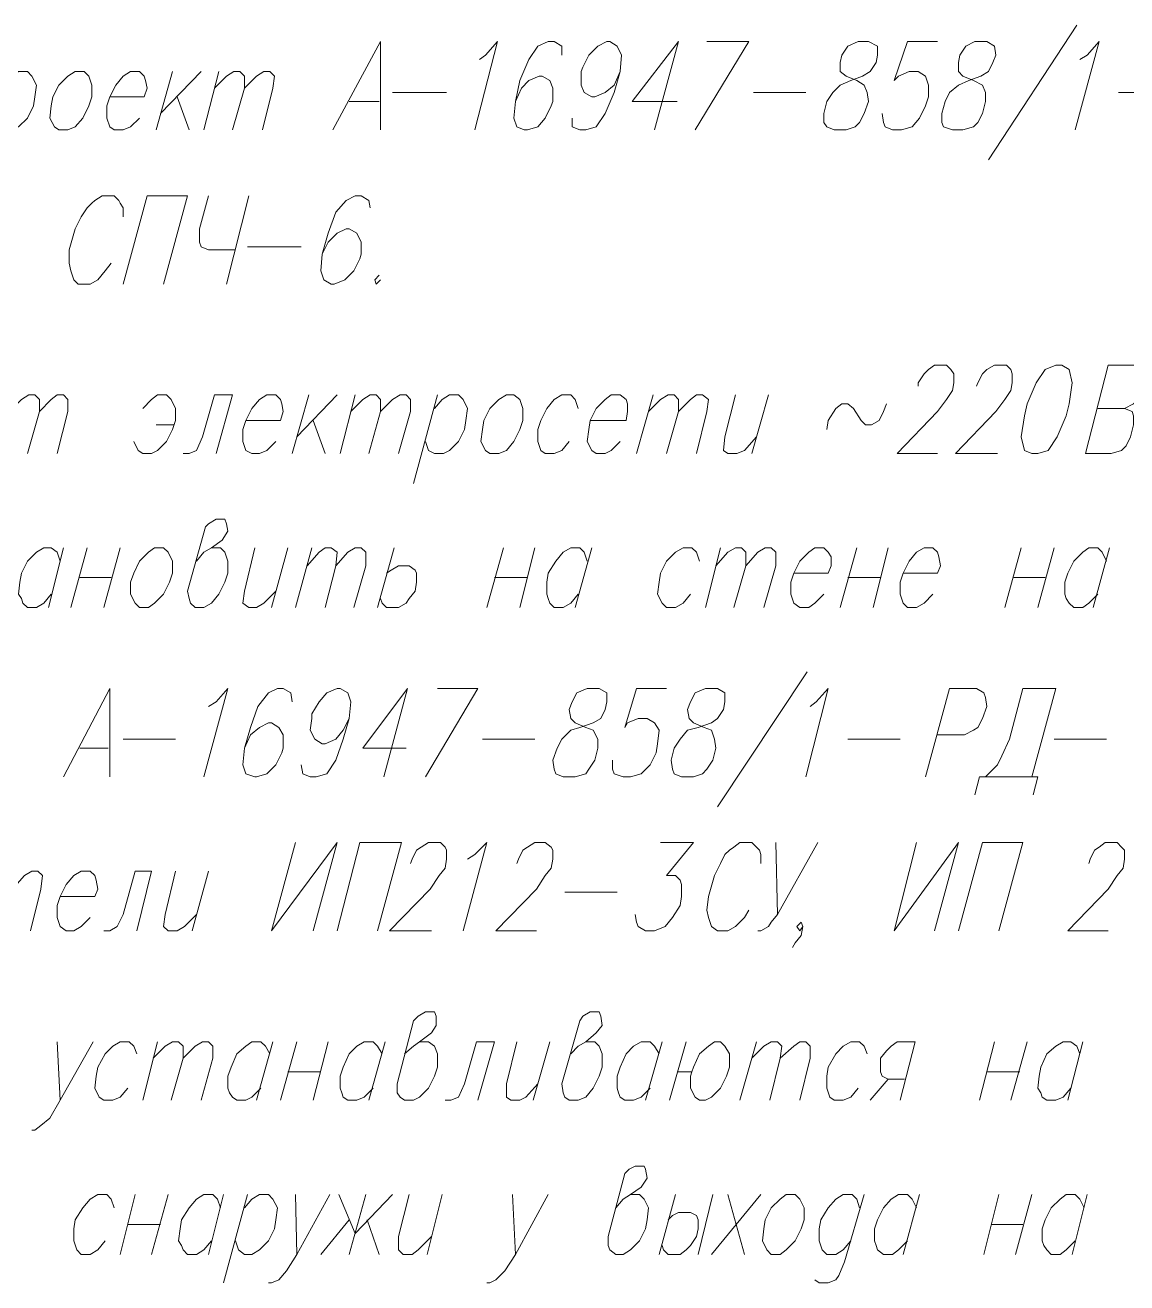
# Model space of a CAD drawing. Header units: millimetres. Extents: x 2185 to 4647, y 1259 to 2456.
# Drawn here: x 4063.25 to 4078.83, y 2366.34 to 2384.13 of the extents above; entities that cross this region are included whole.
import ezdxf

# ---------------------------------------------------------------- set-up
doc = ezdxf.new("R2010")
doc.units = ezdxf.units.MM
doc.layers.add('PDF _текст', color=7, linetype='Continuous')

msp = doc.modelspace()

# ---------------------------------------------------------------- linework, layer by layer
at = {"layer": 'PDF _текст', "lineweight": 20}
for points in [[(4078.117, 2384.126), (4076.869, 2382.221)], [(4067.597, 2382.644), (4068.274, 2383.893), (4068.274, 2382.644)], [(4069.671, 2383.639), (4069.756, 2383.702), (4069.925, 2383.893), (4069.608, 2382.644)], [(4070.836, 2383.702), (4070.836, 2383.829), (4070.73, 2383.893), (4070.645, 2383.893), (4070.497, 2383.829), (4070.37, 2383.639), (4070.243, 2383.343), (4070.179, 2383.046), (4070.158, 2382.813), (4070.201, 2382.686), (4070.306, 2382.644), (4070.349, 2382.644), (4070.497, 2382.686), (4070.603, 2382.813), (4070.687, 2382.983), (4070.709, 2383.046), (4070.709, 2383.237), (4070.666, 2383.343), (4070.56, 2383.406), (4070.518, 2383.406), (4070.37, 2383.343), (4070.264, 2383.237), (4070.179, 2383.046)], [(4071.661, 2383.47), (4071.577, 2383.279), (4071.45, 2383.173), (4071.301, 2383.11), (4071.259, 2383.11), (4071.153, 2383.173), (4071.111, 2383.279), (4071.111, 2383.47), (4071.132, 2383.533), (4071.217, 2383.702), (4071.344, 2383.829), (4071.471, 2383.893), (4071.513, 2383.893), (4071.619, 2383.829), (4071.682, 2383.702), (4071.661, 2383.47), (4071.577, 2383.173), (4071.45, 2382.877), (4071.323, 2382.686), (4071.174, 2382.644), (4071.09, 2382.644), (4070.984, 2382.686), (4070.984, 2382.813)], [(4072.148, 2382.644), (4072.487, 2383.893), (4071.831, 2383.046), (4072.466, 2383.046)], [(4072.889, 2383.893), (4073.482, 2383.893), (4072.72, 2382.644)], [(4076.149, 2383.893), (4075.725, 2383.893), (4075.535, 2383.343), (4075.598, 2383.406), (4075.747, 2383.47), (4075.874, 2383.47), (4075.979, 2383.406), (4076.022, 2383.279), (4076.022, 2383.11), (4075.979, 2382.983), (4075.895, 2382.813), (4075.789, 2382.686), (4075.641, 2382.644), (4075.514, 2382.644), (4075.408, 2382.686), (4075.387, 2382.75), (4075.366, 2382.877)], [(4078.16, 2383.639), (4078.266, 2383.702), (4078.435, 2383.893), (4078.096, 2382.644)], [(4062.94, 2383.279), (4063.067, 2383.406), (4063.152, 2383.47), (4063.279, 2383.47), (4063.342, 2383.406), (4063.406, 2383.279), (4063.385, 2383.11), (4063.363, 2382.983), (4063.279, 2382.813), (4063.152, 2382.686), (4063.067, 2382.644), (4062.94, 2382.644), (4062.876, 2382.686), (4062.813, 2382.813)], [(4064.443, 2383.11), (4064.93, 2383.11), (4064.972, 2383.237), (4064.951, 2383.343), (4064.93, 2383.406), (4064.866, 2383.47), (4064.739, 2383.47), (4064.633, 2383.406), (4064.528, 2383.279), (4064.443, 2383.11), (4064.401, 2382.983), (4064.401, 2382.813), (4064.443, 2382.686), (4064.506, 2382.644), (4064.633, 2382.644), (4064.739, 2382.686), (4064.866, 2382.813)], [(4065.332, 2383.47), (4065.099, 2382.644)], [(4065.734, 2383.47), (4065.163, 2382.877)], [(4065.988, 2383.47), (4065.776, 2382.644)], [(4065.925, 2383.237), (4066.094, 2383.406), (4066.2, 2383.47), (4066.285, 2383.47), (4066.348, 2383.406), (4066.348, 2383.237), (4066.179, 2382.644)], [(4066.348, 2383.237), (4066.517, 2383.406), (4066.623, 2383.47), (4066.708, 2383.47), (4066.771, 2383.406), (4066.75, 2383.237), (4066.602, 2382.644)], [(4065.395, 2383.11), (4065.565, 2382.644)], [(4067.83, 2383.046), (4068.253, 2383.046)], [(4068.444, 2383.173), (4069.206, 2383.173)], [(4073.545, 2383.173), (4074.286, 2383.173)], [(4078.71, 2383.173), (4079.451, 2383.173)], [(4064.633, 2381.416), (4064.633, 2381.543), (4064.591, 2381.607), (4064.57, 2381.649), (4064.506, 2381.713), (4064.337, 2381.713), (4064.231, 2381.649), (4064.189, 2381.607), (4064.125, 2381.543), (4064.041, 2381.416), (4063.956, 2381.247), (4063.871, 2380.951), (4063.871, 2380.76), (4063.893, 2380.654), (4063.935, 2380.527), (4063.998, 2380.464), (4064.168, 2380.464), (4064.274, 2380.527), (4064.379, 2380.654), (4064.464, 2380.76)], [(4064.633, 2380.464), (4064.972, 2381.713), (4065.544, 2381.713), (4065.205, 2380.464)], [(4065.84, 2381.713), (4065.713, 2381.247), (4065.713, 2381.056), (4065.734, 2380.993), (4065.84, 2380.951), (4066.221, 2380.951)], [(4066.412, 2381.713), (4066.094, 2380.464)], [(4068.126, 2381.543), (4068.105, 2381.649), (4067.999, 2381.713), (4067.914, 2381.713), (4067.787, 2381.649), (4067.639, 2381.48), (4067.533, 2381.183), (4067.449, 2380.887), (4067.428, 2380.654), (4067.47, 2380.527), (4067.576, 2380.464), (4067.618, 2380.464), (4067.766, 2380.527), (4067.893, 2380.654), (4067.978, 2380.824), (4067.999, 2380.887), (4067.999, 2381.056), (4067.936, 2381.183), (4067.83, 2381.247), (4067.787, 2381.247), (4067.66, 2381.183), (4067.533, 2381.056), (4067.449, 2380.887)], [(4066.39, 2380.993), (4067.152, 2380.993)], [(4068.253, 2380.591), (4068.19, 2380.527), (4068.211, 2380.464), (4068.274, 2380.527)], [(4075.874, 2379.024), (4075.874, 2379.067), (4075.958, 2379.194), (4076.022, 2379.257), (4076.106, 2379.321), (4076.276, 2379.321), (4076.339, 2379.257), (4076.382, 2379.194), (4076.382, 2379.067), (4076.36, 2378.961), (4076.276, 2378.834), (4076.149, 2378.664), (4075.577, 2378.072), (4076.149, 2378.072)], [(4076.699, 2379.024), (4076.72, 2379.067), (4076.784, 2379.194), (4076.847, 2379.257), (4076.953, 2379.321), (4077.123, 2379.321), (4077.186, 2379.257), (4077.207, 2379.194), (4077.207, 2379.067), (4077.186, 2378.961), (4077.101, 2378.834), (4076.974, 2378.664), (4076.403, 2378.072), (4076.996, 2378.072)], [(4078.795, 2378.707), (4078.922, 2378.77), (4078.985, 2378.834), (4079.049, 2378.961), (4079.091, 2379.067), (4079.091, 2379.194), (4079.049, 2379.257), (4078.943, 2379.321), (4078.562, 2379.321), (4078.244, 2378.072), (4078.604, 2378.072), (4078.752, 2378.114), (4078.816, 2378.178), (4078.879, 2378.305), (4078.922, 2378.474), (4078.922, 2378.601), (4078.901, 2378.664), (4078.795, 2378.707), (4078.414, 2378.707)], [(4063.025, 2378.664), (4063.194, 2378.834), (4063.3, 2378.897), (4063.385, 2378.897), (4063.448, 2378.834), (4063.448, 2378.664), (4063.279, 2378.072)], [(4063.448, 2378.664), (4063.617, 2378.834), (4063.702, 2378.897), (4063.787, 2378.897), (4063.85, 2378.834), (4063.85, 2378.664), (4063.702, 2378.072)], [(4064.909, 2378.707), (4065.036, 2378.834), (4065.12, 2378.897), (4065.247, 2378.897), (4065.311, 2378.834), (4065.374, 2378.707), (4065.374, 2378.537), (4065.332, 2378.41), (4065.247, 2378.241), (4065.12, 2378.114), (4065.036, 2378.072), (4064.909, 2378.072), (4064.845, 2378.114), (4064.782, 2378.241)], [(4065.946, 2378.072), (4066.179, 2378.897), (4065.925, 2378.897), (4065.755, 2378.305), (4065.671, 2378.114), (4065.565, 2378.072), (4065.48, 2378.072)], [(4066.369, 2378.537), (4066.856, 2378.537), (4066.898, 2378.664), (4066.877, 2378.77), (4066.856, 2378.834), (4066.793, 2378.897), (4066.666, 2378.897), (4066.56, 2378.834), (4066.454, 2378.707), (4066.369, 2378.537), (4066.327, 2378.41), (4066.327, 2378.241), (4066.369, 2378.114), (4066.454, 2378.072), (4066.56, 2378.072), (4066.666, 2378.114), (4066.793, 2378.241)], [(4067.258, 2378.897), (4067.025, 2378.072)], [(4067.66, 2378.897), (4067.089, 2378.305)], [(4067.914, 2378.897), (4067.703, 2378.072)], [(4067.851, 2378.664), (4068.02, 2378.834), (4068.126, 2378.897), (4068.211, 2378.897), (4068.274, 2378.834), (4068.274, 2378.664), (4068.105, 2378.072)], [(4068.274, 2378.664), (4068.444, 2378.834), (4068.549, 2378.897), (4068.634, 2378.897), (4068.698, 2378.834), (4068.698, 2378.664), (4068.528, 2378.072)], [(4069.079, 2378.897), (4068.74, 2377.648)], [(4069.036, 2378.707), (4069.142, 2378.834), (4069.248, 2378.897), (4069.375, 2378.897), (4069.439, 2378.834), (4069.502, 2378.707), (4069.481, 2378.537), (4069.46, 2378.41), (4069.375, 2378.241), (4069.248, 2378.114), (4069.163, 2378.072), (4069.036, 2378.072), (4068.952, 2378.114), (4068.909, 2378.241)], [(4071.068, 2378.707), (4071.026, 2378.834), (4070.963, 2378.897), (4070.836, 2378.897), (4070.73, 2378.834), (4070.624, 2378.707), (4070.539, 2378.537), (4070.497, 2378.41), (4070.497, 2378.241), (4070.539, 2378.114), (4070.603, 2378.072), (4070.73, 2378.072), (4070.836, 2378.114), (4070.941, 2378.241)], [(4071.238, 2378.537), (4071.746, 2378.537), (4071.767, 2378.664), (4071.767, 2378.77), (4071.746, 2378.834), (4071.661, 2378.897), (4071.534, 2378.897), (4071.45, 2378.834), (4071.323, 2378.707), (4071.238, 2378.537), (4071.217, 2378.41), (4071.195, 2378.241), (4071.259, 2378.114), (4071.323, 2378.072), (4071.45, 2378.072), (4071.534, 2378.114), (4071.661, 2378.241)], [(4072.127, 2378.897), (4071.894, 2378.072)], [(4072.063, 2378.664), (4072.233, 2378.834), (4072.339, 2378.897), (4072.423, 2378.897), (4072.487, 2378.834), (4072.487, 2378.664), (4072.317, 2378.072)], [(4072.487, 2378.664), (4072.656, 2378.834), (4072.741, 2378.897), (4072.825, 2378.897), (4072.91, 2378.834), (4072.889, 2378.664), (4072.741, 2378.072)], [(4073.291, 2378.897), (4073.143, 2378.305), (4073.122, 2378.114), (4073.185, 2378.072), (4073.312, 2378.072), (4073.418, 2378.114), (4073.587, 2378.305)], [(4073.757, 2378.897), (4073.524, 2378.072)], [(4074.582, 2378.41), (4074.604, 2378.537), (4074.709, 2378.707), (4074.794, 2378.77), (4074.879, 2378.77), (4074.963, 2378.707), (4075.069, 2378.537), (4075.133, 2378.474), (4075.217, 2378.474), (4075.323, 2378.537), (4075.387, 2378.664), (4075.429, 2378.77)], [(4065.353, 2378.474), (4065.099, 2378.474)], [(4067.322, 2378.537), (4067.491, 2378.072)], [(4065.671, 2376.548), (4065.776, 2376.675), (4065.882, 2376.738), (4066.031, 2376.844), (4066.115, 2376.971), (4066.094, 2377.077), (4066.073, 2377.14), (4065.946, 2377.14), (4065.84, 2377.077), (4065.798, 2377.034), (4065.544, 2376.124), (4065.565, 2376.018), (4065.586, 2375.955), (4065.649, 2375.891), (4065.776, 2375.891), (4065.882, 2375.955), (4065.988, 2376.082), (4066.073, 2376.251), (4066.115, 2376.378), (4066.115, 2376.548), (4066.073, 2376.675), (4066.009, 2376.738), (4065.882, 2376.738)], [(4063.617, 2376.082), (4063.512, 2375.955), (4063.406, 2375.891), (4063.279, 2375.891), (4063.215, 2375.955), (4063.194, 2376.018), (4063.152, 2376.082), (4063.173, 2376.251), (4063.194, 2376.378), (4063.279, 2376.548), (4063.406, 2376.675), (4063.512, 2376.738), (4063.617, 2376.738), (4063.702, 2376.675), (4063.744, 2376.548)], [(4063.787, 2376.738), (4063.575, 2375.891)], [(4064.125, 2376.738), (4063.893, 2375.891)], [(4064.591, 2376.738), (4064.358, 2375.891)], [(4066.496, 2376.738), (4066.348, 2376.124), (4066.327, 2375.955), (4066.412, 2375.891), (4066.517, 2375.891), (4066.623, 2375.955), (4066.793, 2376.124)], [(4066.962, 2376.738), (4066.729, 2375.891)], [(4067.301, 2376.738), (4067.068, 2375.891)], [(4067.237, 2376.484), (4067.406, 2376.675), (4067.491, 2376.738), (4067.576, 2376.738), (4067.66, 2376.675), (4067.639, 2376.484), (4067.491, 2375.891)], [(4067.639, 2376.484), (4067.809, 2376.675), (4067.914, 2376.738), (4067.999, 2376.738), (4068.063, 2376.675), (4068.063, 2376.484), (4067.893, 2375.891)], [(4068.465, 2376.738), (4068.232, 2375.891)], [(4070.01, 2376.738), (4069.777, 2375.891)], [(4070.455, 2376.738), (4070.243, 2375.891)], [(4071.068, 2376.082), (4070.963, 2375.955), (4070.857, 2375.891), (4070.73, 2375.891), (4070.666, 2375.955), (4070.645, 2376.018), (4070.624, 2376.082), (4070.624, 2376.251), (4070.645, 2376.378), (4070.751, 2376.548), (4070.857, 2376.675), (4070.963, 2376.738), (4071.09, 2376.738), (4071.153, 2376.675), (4071.195, 2376.548)], [(4071.259, 2376.738), (4071.026, 2375.891)], [(4072.783, 2376.548), (4072.741, 2376.675), (4072.677, 2376.738), (4072.55, 2376.738), (4072.444, 2376.675), (4072.317, 2376.548), (4072.233, 2376.378), (4072.212, 2376.251), (4072.19, 2376.082), (4072.254, 2375.955), (4072.317, 2375.891), (4072.444, 2375.891), (4072.55, 2375.955), (4072.656, 2376.082)], [(4073.079, 2376.738), (4072.868, 2375.891)], [(4073.016, 2376.484), (4073.185, 2376.675), (4073.291, 2376.738), (4073.376, 2376.738), (4073.439, 2376.675), (4073.439, 2376.484), (4073.27, 2375.891)], [(4073.439, 2376.484), (4073.609, 2376.675), (4073.714, 2376.738), (4073.799, 2376.738), (4073.863, 2376.675), (4073.863, 2376.484), (4073.693, 2375.891)], [(4074.117, 2376.378), (4074.604, 2376.378), (4074.646, 2376.484), (4074.646, 2376.611), (4074.604, 2376.675), (4074.54, 2376.738), (4074.413, 2376.738), (4074.328, 2376.675), (4074.201, 2376.548), (4074.117, 2376.378), (4074.074, 2376.251), (4074.074, 2376.082), (4074.117, 2375.955), (4074.201, 2375.891), (4074.328, 2375.891), (4074.413, 2375.955), (4074.54, 2376.082)], [(4075.006, 2376.738), (4074.773, 2375.891)], [(4075.45, 2376.738), (4075.239, 2375.891)], [(4075.662, 2376.378), (4076.149, 2376.378), (4076.191, 2376.484), (4076.17, 2376.611), (4076.149, 2376.675), (4076.085, 2376.738), (4075.958, 2376.738), (4075.852, 2376.675), (4075.747, 2376.548), (4075.662, 2376.378), (4075.62, 2376.251), (4075.62, 2376.082), (4075.662, 2375.955), (4075.725, 2375.891), (4075.852, 2375.891), (4075.958, 2375.955), (4076.085, 2376.082)], [(4077.334, 2376.738), (4077.101, 2375.891)], [(4077.8, 2376.738), (4077.567, 2375.891)], [(4078.414, 2376.082), (4078.287, 2375.955), (4078.202, 2375.891), (4078.075, 2375.891), (4078.012, 2375.955), (4077.969, 2376.018), (4077.948, 2376.082), (4077.948, 2376.251), (4077.99, 2376.378), (4078.075, 2376.548), (4078.202, 2376.675), (4078.287, 2376.738), (4078.414, 2376.738), (4078.477, 2376.675), (4078.541, 2376.548)], [(4078.583, 2376.738), (4078.35, 2375.891)], [(4068.359, 2376.378), (4068.422, 2376.421), (4068.528, 2376.484), (4068.655, 2376.484), (4068.677, 2376.484), (4068.761, 2376.421), (4068.782, 2376.378), (4068.782, 2376.251), (4068.761, 2376.124), (4068.677, 2376.018), (4068.634, 2375.955), (4068.528, 2375.891), (4068.359, 2375.891), (4068.295, 2375.955), (4068.274, 2376.018)], [(4064.02, 2376.315), (4064.464, 2376.315)], [(4069.883, 2376.315), (4070.349, 2376.315)], [(4074.879, 2376.315), (4075.344, 2376.315)], [(4077.228, 2376.315), (4077.673, 2376.315)], [(4074.307, 2374.981), (4073.037, 2373.076)], [(4063.787, 2373.499), (4064.443, 2374.748), (4064.443, 2373.499)], [(4065.84, 2374.494), (4065.946, 2374.558), (4066.115, 2374.748), (4065.776, 2373.499)], [(4067.025, 2374.558), (4067.004, 2374.685), (4066.898, 2374.748), (4066.814, 2374.748), (4066.687, 2374.685), (4066.539, 2374.494), (4066.433, 2374.198), (4066.348, 2373.902), (4066.327, 2373.669), (4066.369, 2373.542), (4066.496, 2373.499), (4066.517, 2373.499), (4066.666, 2373.542), (4066.793, 2373.669), (4066.877, 2373.838), (4066.898, 2373.902), (4066.898, 2374.092), (4066.835, 2374.198), (4066.729, 2374.261), (4066.687, 2374.261), (4066.56, 2374.198), (4066.433, 2374.092), (4066.348, 2373.902)], [(4067.83, 2374.325), (4067.745, 2374.156), (4067.639, 2374.029), (4067.491, 2373.965), (4067.449, 2373.965), (4067.343, 2374.029), (4067.279, 2374.156), (4067.301, 2374.325), (4067.301, 2374.388), (4067.406, 2374.558), (4067.512, 2374.685), (4067.66, 2374.748), (4067.703, 2374.748), (4067.809, 2374.685), (4067.851, 2374.558), (4067.83, 2374.325), (4067.745, 2374.029), (4067.639, 2373.732), (4067.512, 2373.542), (4067.364, 2373.499), (4067.279, 2373.499), (4067.174, 2373.542), (4067.152, 2373.669)], [(4068.317, 2373.499), (4068.655, 2374.748), (4068.02, 2373.902), (4068.634, 2373.902)], [(4069.079, 2374.748), (4069.65, 2374.748), (4068.909, 2373.499)], [(4072.317, 2374.748), (4071.894, 2374.748), (4071.725, 2374.198), (4071.767, 2374.261), (4071.915, 2374.325), (4072.042, 2374.325), (4072.148, 2374.261), (4072.212, 2374.156), (4072.19, 2373.965), (4072.169, 2373.838), (4072.085, 2373.669), (4071.958, 2373.542), (4071.809, 2373.499), (4071.704, 2373.499), (4071.577, 2373.542), (4071.555, 2373.605), (4071.555, 2373.732)], [(4074.35, 2374.494), (4074.434, 2374.558), (4074.604, 2374.748), (4074.286, 2373.499)], [(4075.979, 2373.499), (4076.318, 2374.748), (4076.699, 2374.748), (4076.805, 2374.685), (4076.826, 2374.621), (4076.847, 2374.494), (4076.784, 2374.325), (4076.72, 2374.198), (4076.657, 2374.156), (4076.53, 2374.092), (4076.149, 2374.092)], [(4076.826, 2373.499), (4076.996, 2373.669), (4077.059, 2373.796), (4077.165, 2374.029), (4077.355, 2374.748), (4077.821, 2374.748), (4077.482, 2373.499)], [(4064.633, 2374.029), (4065.374, 2374.029)], [(4069.714, 2374.029), (4070.455, 2374.029)], [(4074.879, 2374.029), (4075.62, 2374.029)], [(4077.8, 2374.029), (4078.541, 2374.029)], [(4064.02, 2373.902), (4064.422, 2373.902)], [(4077.504, 2373.245), (4077.567, 2373.499), (4076.742, 2373.499), (4076.678, 2373.245)], [(4067.068, 2372.568), (4066.729, 2371.319), (4067.66, 2372.568), (4067.322, 2371.319)], [(4067.66, 2371.319), (4067.978, 2372.568), (4068.571, 2372.568), (4068.232, 2371.319)], [(4068.698, 2372.272), (4068.719, 2372.335), (4068.782, 2372.462), (4068.846, 2372.504), (4068.952, 2372.568), (4069.121, 2372.568), (4069.185, 2372.504), (4069.206, 2372.462), (4069.206, 2372.335), (4069.185, 2372.208), (4069.1, 2372.102), (4068.973, 2371.912), (4068.401, 2371.319), (4068.994, 2371.319)], [(4069.502, 2372.335), (4069.608, 2372.399), (4069.777, 2372.568), (4069.439, 2371.319)], [(4070.201, 2372.272), (4070.222, 2372.335), (4070.285, 2372.462), (4070.349, 2372.504), (4070.455, 2372.568), (4070.603, 2372.568), (4070.687, 2372.504), (4070.709, 2372.462), (4070.709, 2372.335), (4070.687, 2372.208), (4070.603, 2372.102), (4070.476, 2371.912), (4069.904, 2371.319), (4070.476, 2371.319)], [(4072.233, 2372.568), (4072.698, 2372.568), (4072.317, 2372.102), (4072.444, 2372.102), (4072.508, 2372.039), (4072.529, 2371.975), (4072.529, 2371.806), (4072.508, 2371.679), (4072.402, 2371.51), (4072.296, 2371.383), (4072.148, 2371.319), (4072.021, 2371.319), (4071.915, 2371.383), (4071.894, 2371.446), (4071.873, 2371.552)], [(4073.651, 2372.272), (4073.651, 2372.399), (4073.63, 2372.462), (4073.587, 2372.504), (4073.524, 2372.568), (4073.355, 2372.568), (4073.27, 2372.504), (4073.206, 2372.462), (4073.143, 2372.399), (4073.079, 2372.272), (4072.995, 2372.102), (4072.91, 2371.806), (4072.889, 2371.615), (4072.91, 2371.51), (4072.952, 2371.383), (4073.037, 2371.319), (4073.185, 2371.319), (4073.291, 2371.383), (4073.418, 2371.51), (4073.482, 2371.615)], [(4074.455, 2372.568), (4073.884, 2371.552), (4073.799, 2371.446), (4073.757, 2371.383), (4073.651, 2371.319), (4073.609, 2371.319)], [(4073.863, 2372.568), (4073.884, 2371.552)], [(4075.852, 2372.568), (4075.535, 2371.319), (4076.445, 2372.568), (4076.106, 2371.319)], [(4076.445, 2371.319), (4076.784, 2372.568), (4077.355, 2372.568), (4077.017, 2371.319)], [(4078.287, 2372.272), (4078.308, 2372.335), (4078.371, 2372.462), (4078.435, 2372.504), (4078.52, 2372.568), (4078.689, 2372.568), (4078.752, 2372.504), (4078.795, 2372.462), (4078.795, 2372.335), (4078.774, 2372.208), (4078.689, 2372.102), (4078.562, 2371.912), (4077.99, 2371.319), (4078.562, 2371.319)], [(4063.067, 2371.912), (4063.236, 2372.102), (4063.342, 2372.166), (4063.427, 2372.166), (4063.49, 2372.102), (4063.469, 2371.912), (4063.321, 2371.319)], [(4063.744, 2371.806), (4064.231, 2371.806), (4064.274, 2371.912), (4064.252, 2372.039), (4064.231, 2372.102), (4064.168, 2372.166), (4064.041, 2372.166), (4063.935, 2372.102), (4063.829, 2371.975), (4063.744, 2371.806), (4063.702, 2371.679), (4063.702, 2371.51), (4063.744, 2371.383), (4063.829, 2371.319), (4063.935, 2371.319), (4064.041, 2371.383), (4064.168, 2371.51)], [(4064.824, 2371.319), (4065.036, 2372.166), (4064.803, 2372.166), (4064.633, 2371.552), (4064.549, 2371.383), (4064.443, 2371.319), (4064.358, 2371.319)], [(4065.374, 2372.166), (4065.226, 2371.552), (4065.205, 2371.383), (4065.268, 2371.319), (4065.395, 2371.319), (4065.501, 2371.383), (4065.671, 2371.552)], [(4065.84, 2372.166), (4065.607, 2371.319)], [(4070.878, 2371.869), (4071.619, 2371.869)], [(4074.244, 2371.383), (4074.201, 2371.319), (4074.159, 2371.383), (4074.223, 2371.446), (4074.244, 2371.383), (4074.223, 2371.256), (4074.138, 2371.15), (4074.096, 2371.086)], [(4068.613, 2369.583), (4068.74, 2369.689), (4068.825, 2369.753), (4068.994, 2369.88), (4069.058, 2369.985), (4069.058, 2370.113), (4069.036, 2370.176), (4068.909, 2370.176), (4068.804, 2370.113), (4068.74, 2370.049), (4068.507, 2369.16), (4068.507, 2369.033), (4068.549, 2368.969), (4068.613, 2368.927), (4068.74, 2368.927), (4068.825, 2368.969), (4068.952, 2369.096), (4069.036, 2369.266), (4069.079, 2369.393), (4069.079, 2369.583), (4069.036, 2369.689), (4068.952, 2369.753), (4068.825, 2369.753)], [(4070.963, 2369.583), (4071.068, 2369.689), (4071.174, 2369.753), (4071.323, 2369.88), (4071.407, 2369.985), (4071.386, 2370.113), (4071.365, 2370.176), (4071.238, 2370.176), (4071.132, 2370.113), (4071.09, 2370.049), (4070.836, 2369.16), (4070.857, 2369.033), (4070.878, 2368.969), (4070.941, 2368.927), (4071.068, 2368.927), (4071.174, 2368.969), (4071.28, 2369.096), (4071.365, 2369.266), (4071.407, 2369.393), (4071.407, 2369.583), (4071.365, 2369.689), (4071.301, 2369.753), (4071.174, 2369.753)], [(4063.702, 2369.753), (4063.744, 2368.927), (4064.21, 2369.753)], [(4064.824, 2369.583), (4064.782, 2369.689), (4064.718, 2369.753), (4064.591, 2369.753), (4064.485, 2369.689), (4064.379, 2369.583), (4064.274, 2369.393), (4064.252, 2369.266), (4064.231, 2369.096), (4064.295, 2368.969), (4064.358, 2368.927), (4064.485, 2368.927), (4064.591, 2368.969), (4064.697, 2369.096)], [(4065.12, 2369.753), (4064.909, 2368.927)], [(4065.057, 2369.52), (4065.226, 2369.689), (4065.332, 2369.753), (4065.417, 2369.753), (4065.48, 2369.689), (4065.48, 2369.52), (4065.311, 2368.927)], [(4065.48, 2369.52), (4065.649, 2369.689), (4065.755, 2369.753), (4065.84, 2369.753), (4065.903, 2369.689), (4065.903, 2369.52), (4065.734, 2368.927)], [(4066.581, 2369.096), (4066.454, 2368.969), (4066.369, 2368.927), (4066.242, 2368.927), (4066.179, 2368.969), (4066.136, 2369.033), (4066.115, 2369.096), (4066.115, 2369.266), (4066.158, 2369.393), (4066.242, 2369.583), (4066.369, 2369.689), (4066.454, 2369.753), (4066.581, 2369.753), (4066.644, 2369.689), (4066.708, 2369.583)], [(4066.75, 2369.753), (4066.517, 2368.927)], [(4067.089, 2369.753), (4066.856, 2368.927)], [(4067.533, 2369.753), (4067.322, 2368.927)], [(4068.168, 2369.096), (4068.041, 2368.969), (4067.936, 2368.927), (4067.809, 2368.927), (4067.745, 2368.969), (4067.724, 2369.033), (4067.703, 2369.096), (4067.703, 2369.266), (4067.745, 2369.393), (4067.83, 2369.583), (4067.936, 2369.689), (4068.041, 2369.753), (4068.168, 2369.753), (4068.232, 2369.689), (4068.295, 2369.583)], [(4068.338, 2369.753), (4068.105, 2368.927)], [(4069.65, 2368.927), (4069.883, 2369.753), (4069.629, 2369.753), (4069.46, 2369.16), (4069.375, 2368.969), (4069.269, 2368.927), (4069.185, 2368.927)], [(4070.201, 2369.753), (4070.052, 2369.16), (4070.052, 2368.969), (4070.116, 2368.927), (4070.243, 2368.927), (4070.328, 2368.969), (4070.497, 2369.16)], [(4070.666, 2369.753), (4070.433, 2368.927)], [(4072.085, 2369.096), (4071.958, 2368.969), (4071.852, 2368.927), (4071.725, 2368.927), (4071.661, 2368.969), (4071.64, 2369.033), (4071.619, 2369.096), (4071.619, 2369.266), (4071.661, 2369.393), (4071.746, 2369.583), (4071.852, 2369.689), (4071.958, 2369.753), (4072.085, 2369.753), (4072.148, 2369.689), (4072.212, 2369.583)], [(4072.254, 2369.753), (4072.021, 2368.927)], [(4072.593, 2369.753), (4072.36, 2368.927)], [(4072.466, 2369.329), (4072.677, 2369.329), (4072.698, 2369.393), (4072.783, 2369.583), (4072.91, 2369.689), (4072.995, 2369.753), (4073.079, 2369.753), (4073.143, 2369.689), (4073.206, 2369.583), (4073.206, 2369.393), (4073.164, 2369.266), (4073.079, 2369.096), (4072.952, 2368.969), (4072.868, 2368.927), (4072.783, 2368.927), (4072.72, 2368.969), (4072.656, 2369.096), (4072.656, 2369.266), (4072.677, 2369.329)], [(4073.587, 2369.753), (4073.355, 2368.927)], [(4073.524, 2369.52), (4073.693, 2369.689), (4073.799, 2369.753), (4073.884, 2369.753), (4073.947, 2369.689), (4073.926, 2369.52), (4073.778, 2368.927)], [(4073.926, 2369.52), (4074.117, 2369.689), (4074.201, 2369.753), (4074.286, 2369.753), (4074.35, 2369.689), (4074.35, 2369.52), (4074.201, 2368.927)], [(4075.154, 2369.583), (4075.112, 2369.689), (4075.048, 2369.753), (4074.921, 2369.753), (4074.815, 2369.689), (4074.709, 2369.583), (4074.604, 2369.393), (4074.582, 2369.266), (4074.582, 2369.096), (4074.625, 2368.969), (4074.688, 2368.927), (4074.815, 2368.927), (4074.921, 2368.969), (4075.027, 2369.096)], [(4075.62, 2368.927), (4075.831, 2369.753), (4075.577, 2369.753), (4075.493, 2369.689), (4075.429, 2369.626), (4075.344, 2369.52), (4075.344, 2369.456), (4075.344, 2369.329), (4075.366, 2369.266), (4075.45, 2369.223), (4075.683, 2369.223)], [(4076.953, 2369.753), (4076.742, 2368.927)], [(4077.419, 2369.753), (4077.186, 2368.927)], [(4078.033, 2369.096), (4077.927, 2368.969), (4077.821, 2368.927), (4077.694, 2368.927), (4077.631, 2368.969), (4077.609, 2369.033), (4077.567, 2369.096), (4077.588, 2369.266), (4077.609, 2369.393), (4077.694, 2369.583), (4077.821, 2369.689), (4077.927, 2369.753), (4078.033, 2369.753), (4078.117, 2369.689), (4078.16, 2369.583)], [(4078.202, 2369.753), (4077.99, 2368.927)], [(4066.962, 2369.329), (4067.428, 2369.329)], [(4075.196, 2368.927), (4075.45, 2369.223)], [(4076.847, 2369.329), (4077.313, 2369.329)], [(4063.744, 2368.927), (4063.596, 2368.673), (4063.469, 2368.567), (4063.385, 2368.504), (4063.342, 2368.504)], [(4071.598, 2367.403), (4071.704, 2367.53), (4071.809, 2367.594), (4071.958, 2367.699), (4072.042, 2367.826), (4072.021, 2367.953), (4072, 2367.996), (4071.873, 2367.996), (4071.788, 2367.953), (4071.725, 2367.89), (4071.492, 2367.001), (4071.492, 2366.874), (4071.513, 2366.81), (4071.598, 2366.747), (4071.704, 2366.747), (4071.809, 2366.81), (4071.936, 2366.937), (4072.021, 2367.107), (4072.042, 2367.234), (4072.063, 2367.403), (4072, 2367.53), (4071.936, 2367.594), (4071.809, 2367.594)], [(4064.506, 2367.403), (4064.464, 2367.53), (4064.401, 2367.594), (4064.274, 2367.594), (4064.168, 2367.53), (4064.062, 2367.403), (4063.956, 2367.234), (4063.935, 2367.107), (4063.935, 2366.937), (4063.977, 2366.81), (4064.041, 2366.747), (4064.168, 2366.747), (4064.274, 2366.81), (4064.379, 2366.937)], [(4064.803, 2367.594), (4064.591, 2366.747)], [(4065.268, 2367.594), (4065.036, 2366.747)], [(4065.882, 2366.937), (4065.776, 2366.81), (4065.671, 2366.747), (4065.544, 2366.747), (4065.48, 2366.81), (4065.459, 2366.874), (4065.417, 2366.937), (4065.438, 2367.107), (4065.459, 2367.234), (4065.565, 2367.403), (4065.671, 2367.53), (4065.776, 2367.594), (4065.903, 2367.594), (4065.967, 2367.53), (4066.009, 2367.403)], [(4066.052, 2367.594), (4065.84, 2366.747)], [(4066.39, 2367.594), (4066.052, 2366.345)], [(4066.348, 2367.403), (4066.454, 2367.53), (4066.56, 2367.594), (4066.687, 2367.594), (4066.75, 2367.53), (4066.814, 2367.403), (4066.793, 2367.234), (4066.771, 2367.107), (4066.687, 2366.937), (4066.56, 2366.81), (4066.454, 2366.747), (4066.348, 2366.747), (4066.263, 2366.81), (4066.221, 2366.937)], [(4067.068, 2367.594), (4067.089, 2366.747), (4067.555, 2367.594)], [(4068.444, 2367.594), (4067.914, 2367.043), (4067.682, 2367.594)], [(4068.063, 2367.594), (4067.83, 2366.747)], [(4068.677, 2367.594), (4068.528, 2367.001), (4068.528, 2366.81), (4068.592, 2366.747), (4068.719, 2366.747), (4068.804, 2366.81), (4068.994, 2367.001)], [(4069.142, 2367.594), (4068.931, 2366.747)], [(4070.137, 2367.594), (4070.179, 2366.747), (4070.645, 2367.594)], [(4072.444, 2367.594), (4072.212, 2366.747)], [(4072.974, 2367.594), (4072.762, 2366.747)], [(4073.651, 2367.594), (4072.952, 2366.747)], [(4073.185, 2367.594), (4073.418, 2366.747)], [(4075.112, 2367.594), (4074.836, 2366.641), (4074.752, 2366.45), (4074.709, 2366.387), (4074.604, 2366.345), (4074.477, 2366.345), (4074.413, 2366.387)], [(4075.048, 2367.403), (4075.027, 2367.467), (4075.006, 2367.53), (4074.942, 2367.594), (4074.815, 2367.594), (4074.709, 2367.53), (4074.604, 2367.403), (4074.498, 2367.234), (4074.477, 2367.107), (4074.477, 2366.937), (4074.519, 2366.81), (4074.582, 2366.747), (4074.709, 2366.747), (4074.815, 2366.81), (4074.921, 2366.937)], [(4075.725, 2366.937), (4075.598, 2366.81), (4075.514, 2366.747), (4075.387, 2366.747), (4075.302, 2366.81), (4075.281, 2366.874), (4075.26, 2366.937), (4075.26, 2367.107), (4075.302, 2367.234), (4075.387, 2367.403), (4075.493, 2367.53), (4075.598, 2367.594), (4075.725, 2367.594), (4075.789, 2367.53), (4075.852, 2367.403)], [(4075.895, 2367.594), (4075.662, 2366.747)], [(4077.017, 2367.594), (4076.805, 2366.747)], [(4077.482, 2367.594), (4077.25, 2366.747)], [(4078.096, 2366.937), (4077.969, 2366.81), (4077.885, 2366.747), (4077.758, 2366.747), (4077.694, 2366.81), (4077.652, 2366.874), (4077.631, 2366.937), (4077.631, 2367.107), (4077.673, 2367.234), (4077.758, 2367.403), (4077.885, 2367.53), (4077.969, 2367.594), (4078.096, 2367.594), (4078.16, 2367.53), (4078.223, 2367.403)], [(4078.266, 2367.594), (4078.054, 2366.747)], [(4067.428, 2366.747), (4067.83, 2367.234)], [(4068.084, 2367.234), (4068.253, 2366.747)], [(4072.339, 2367.234), (4072.402, 2367.297), (4072.487, 2367.339), (4072.614, 2367.339), (4072.656, 2367.339), (4072.741, 2367.297), (4072.762, 2367.234), (4072.762, 2367.107), (4072.741, 2367.001), (4072.656, 2366.874), (4072.593, 2366.81), (4072.508, 2366.747), (4072.339, 2366.747), (4072.275, 2366.81), (4072.254, 2366.874)], [(4064.697, 2367.17), (4065.163, 2367.17)], [(4076.911, 2367.17), (4077.355, 2367.17)], [(4067.089, 2366.747), (4066.941, 2366.514), (4066.835, 2366.387), (4066.729, 2366.345), (4066.687, 2366.345)], [(4070.179, 2366.747), (4070.031, 2366.514), (4069.904, 2366.387), (4069.82, 2366.345), (4069.777, 2366.345)]]:
    msp.add_lwpolyline(points, dxfattribs=at)
for points in [[(4075.027, 2383.893), (4074.879, 2383.829), (4074.794, 2383.702), (4074.773, 2383.597), (4074.773, 2383.47), (4074.858, 2383.406), (4075.006, 2383.343), (4075.112, 2383.279), (4075.154, 2383.173), (4075.175, 2383.046), (4075.112, 2382.877), (4075.048, 2382.75), (4074.985, 2382.686), (4074.858, 2382.644), (4074.688, 2382.644), (4074.582, 2382.686), (4074.54, 2382.75), (4074.54, 2382.877), (4074.582, 2383.046), (4074.667, 2383.173), (4074.773, 2383.279), (4074.921, 2383.343), (4075.09, 2383.406), (4075.196, 2383.47), (4075.281, 2383.597), (4075.302, 2383.702), (4075.302, 2383.829), (4075.175, 2383.893)], [(4076.678, 2383.893), (4076.551, 2383.829), (4076.466, 2383.702), (4076.445, 2383.597), (4076.445, 2383.47), (4076.509, 2383.406), (4076.657, 2383.343), (4076.784, 2383.279), (4076.826, 2383.173), (4076.826, 2383.046), (4076.784, 2382.877), (4076.72, 2382.75), (4076.657, 2382.686), (4076.509, 2382.644), (4076.36, 2382.644), (4076.233, 2382.686), (4076.212, 2382.75), (4076.212, 2382.877), (4076.255, 2383.046), (4076.318, 2383.173), (4076.445, 2383.279), (4076.593, 2383.343), (4076.763, 2383.406), (4076.869, 2383.47), (4076.932, 2383.597), (4076.974, 2383.702), (4076.953, 2383.829), (4076.847, 2383.893)], [(4063.956, 2383.47), (4064.083, 2383.47), (4064.147, 2383.406), (4064.189, 2383.279), (4064.189, 2383.11), (4064.147, 2382.983), (4064.062, 2382.813), (4063.956, 2382.686), (4063.85, 2382.644), (4063.723, 2382.644), (4063.66, 2382.686), (4063.596, 2382.813), (4063.617, 2382.983), (4063.639, 2383.11), (4063.723, 2383.279), (4063.85, 2383.406)], [(4077.821, 2379.321), (4077.673, 2379.257), (4077.546, 2379.067), (4077.419, 2378.77), (4077.377, 2378.601), (4077.334, 2378.305), (4077.377, 2378.114), (4077.482, 2378.072), (4077.567, 2378.072), (4077.715, 2378.114), (4077.842, 2378.305), (4077.969, 2378.601), (4078.012, 2378.77), (4078.054, 2379.067), (4078.012, 2379.257), (4077.906, 2379.321)], [(4070.052, 2378.897), (4070.158, 2378.897), (4070.243, 2378.834), (4070.285, 2378.707), (4070.285, 2378.537), (4070.243, 2378.41), (4070.158, 2378.241), (4070.052, 2378.114), (4069.947, 2378.072), (4069.82, 2378.072), (4069.756, 2378.114), (4069.693, 2378.241), (4069.714, 2378.41), (4069.735, 2378.537), (4069.82, 2378.707), (4069.947, 2378.834)], [(4065.078, 2376.738), (4065.205, 2376.738), (4065.268, 2376.675), (4065.332, 2376.548), (4065.332, 2376.378), (4065.29, 2376.251), (4065.205, 2376.082), (4065.078, 2375.955), (4064.993, 2375.891), (4064.866, 2375.891), (4064.803, 2375.955), (4064.739, 2376.082), (4064.739, 2376.251), (4064.782, 2376.378), (4064.866, 2376.548), (4064.993, 2376.675)], [(4071.195, 2374.748), (4071.047, 2374.685), (4070.984, 2374.558), (4070.941, 2374.452), (4070.963, 2374.325), (4071.026, 2374.261), (4071.174, 2374.198), (4071.28, 2374.156), (4071.344, 2374.029), (4071.344, 2373.902), (4071.301, 2373.732), (4071.217, 2373.605), (4071.174, 2373.542), (4071.026, 2373.499), (4070.857, 2373.499), (4070.751, 2373.542), (4070.73, 2373.605), (4070.709, 2373.732), (4070.772, 2373.902), (4070.836, 2374.029), (4070.963, 2374.156), (4071.09, 2374.198), (4071.28, 2374.261), (4071.386, 2374.325), (4071.45, 2374.452), (4071.471, 2374.558), (4071.471, 2374.685), (4071.365, 2374.748)], [(4072.868, 2374.748), (4072.72, 2374.685), (4072.656, 2374.558), (4072.614, 2374.452), (4072.635, 2374.325), (4072.698, 2374.261), (4072.847, 2374.198), (4072.952, 2374.156), (4072.995, 2374.029), (4073.016, 2373.902), (4072.974, 2373.732), (4072.889, 2373.605), (4072.825, 2373.542), (4072.698, 2373.499), (4072.529, 2373.499), (4072.423, 2373.542), (4072.402, 2373.605), (4072.381, 2373.732), (4072.423, 2373.902), (4072.508, 2374.029), (4072.614, 2374.156), (4072.762, 2374.198), (4072.952, 2374.261), (4073.037, 2374.325), (4073.122, 2374.452), (4073.143, 2374.558), (4073.143, 2374.685), (4073.037, 2374.748)], [(4074.011, 2367.594), (4074.138, 2367.594), (4074.201, 2367.53), (4074.265, 2367.403), (4074.265, 2367.234), (4074.223, 2367.107), (4074.138, 2366.937), (4074.011, 2366.81), (4073.926, 2366.747), (4073.799, 2366.747), (4073.736, 2366.81), (4073.672, 2366.937), (4073.693, 2367.107), (4073.714, 2367.234), (4073.799, 2367.403), (4073.926, 2367.53)]]:
    msp.add_lwpolyline(points, close=True, dxfattribs=at)

doc.saveas('drawing.dxf')
